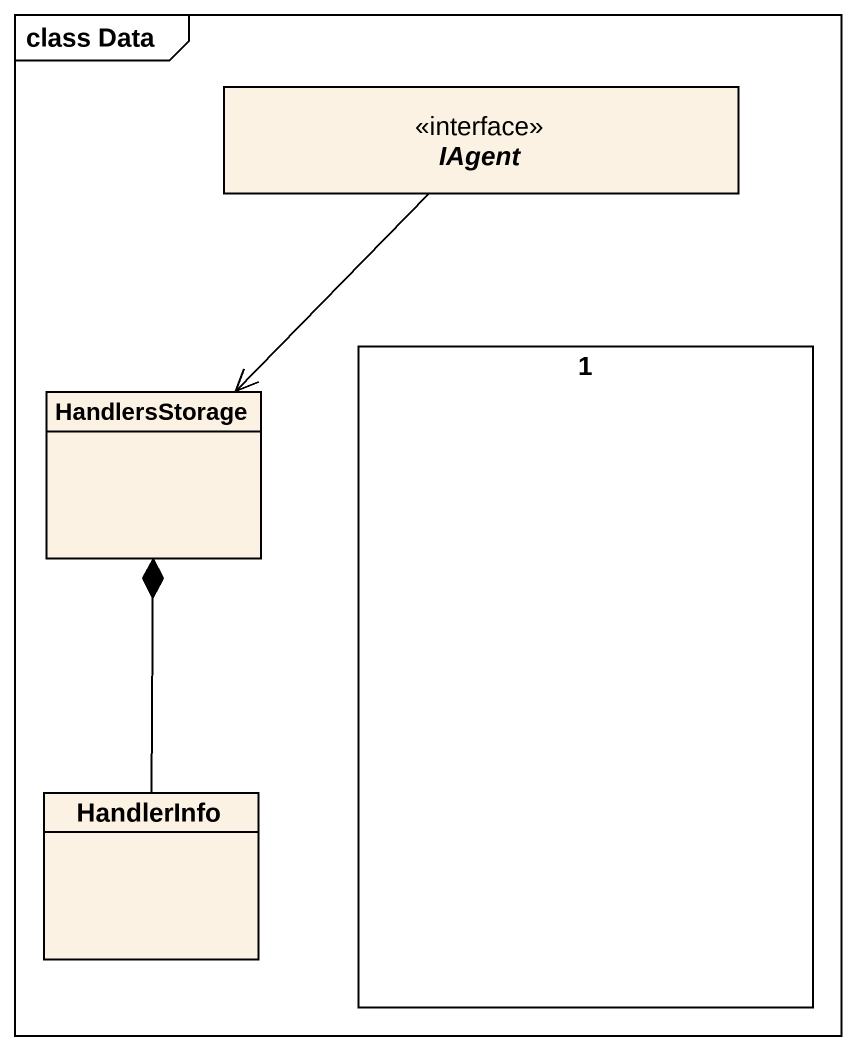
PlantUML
@startuml
mainframe class Data
allowmixing
hide circle
hide empty members
interface IAgent
class HandlersStorage
rectangle "1" as r1
class HandlerInfo
IAgent --> HandlersStorage
HandlerInfo -up-* HandlersStorage
@enduml
